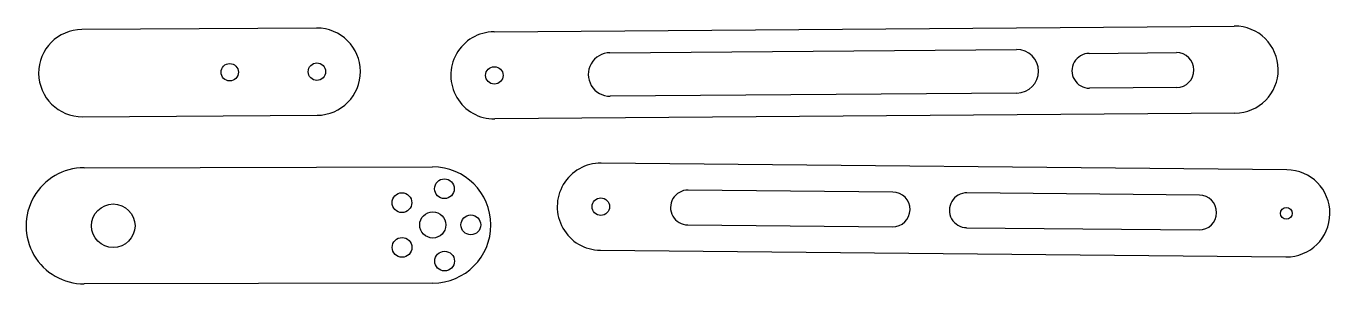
# Model space of a CAD drawing. Header units: inches. Extents: x 0.01 to 9.07, y 0 to 7.98.
# Drawn here: x 0.23 to 9.07, y 6.23 to 7.98 of the extents above; entities outside this region: 2.
import ezdxf

# ---------------------------------------------------------------- set-up
doc = ezdxf.new("R2010")
doc.units = ezdxf.units.IN
doc.header["$MEASUREMENT"] = 0
doc.styles.add('SLDTEXTSTYLE0', font='TXT', dxfattribs={"width": 0.7})

msp = doc.modelspace()

# ---------------------------------------------------------------- linework, layer by layer
at = {"color": 7, "linetype": 'Continuous', "lineweight": 25}
for p, q in [((2.2035, 7.9666), (0.6133, 7.9569)), ((3.4057, 7.9414), (8.422, 7.9804)), ((4.191, 7.7999), (6.9468, 7.8213)), ((7.4392, 7.7956), (8.0297, 7.8002)), ((6.9491, 7.526), (4.1933, 7.5046)), ((8.0315, 7.564), (7.441, 7.5594)), ((0.6169, 7.3663), (2.2071, 7.3761)), ((8.4266, 7.3899), (3.4103, 7.3509)), ((0.6274, 7.0203), (2.9896, 7.0263)), ((8.7776, 7.0065), (4.1322, 7.0517)), ((6.1077, 6.8553), (4.721, 6.8688)), ((8.1854, 6.8351), (6.6106, 6.8504)), ((4.7187, 6.6326), (6.1054, 6.6191)), ((6.6083, 6.6142), (8.1831, 6.5989)), ((4.1264, 6.4612), (8.7719, 6.416)), ((2.9916, 6.2389), (0.6294, 6.2329))]:
    msp.add_line(p, q, dxfattribs=at)
for centre, radius in [((1.6148, 7.6677), 0.0591), ((2.2053, 7.6713), 0.0591), ((3.408, 7.6462), 0.0591), ((3.0697, 6.878), 0.0669), ((2.7816, 6.7836), 0.0669), ((4.1293, 6.7564), 0.0591), ((0.8252, 6.6271), 0.1476), ((2.9906, 6.6326), 0.0886), ((8.7747, 6.7113), 0.0394), ((3.2485, 6.6332), 0.0669), ((2.7823, 6.4805), 0.0669), ((3.0709, 6.3875), 0.0669)]:
    msp.add_circle(centre, radius, dxfattribs=at)
for centre, radius, start, end in [((0.6151, 7.6616), 0.2953, 90.34988, 270.34988), ((2.2053, 7.6713), 0.2953, 270.34988, 90.34988), ((8.4243, 7.6851), 0.2953, 270.44484, 90.44484), ((3.408, 7.6462), 0.2953, 90.44484, 270.44484), ((4.1921, 7.6523), 0.1476, 90.44484, 270.44484), ((6.948, 7.6737), 0.1476, 270.44484, 90.44484), ((7.4401, 7.6775), 0.1181, 90.44484, 270.44484), ((8.0306, 7.6821), 0.1181, 270.44484, 90.44484), ((0.6284, 6.6266), 0.3937, 90.14368, 270.14368), ((2.9906, 6.6326), 0.3937, 270.14368, 90.14368), ((4.1293, 6.7564), 0.2953, 89.4427, 269.4427), ((8.7747, 6.7113), 0.2953, 269.4427, 89.4427), ((4.7198, 6.7507), 0.1181, 89.4427, 269.4427), ((6.1066, 6.7372), 0.1181, 269.4427, 89.4427), ((6.6095, 6.7323), 0.1181, 89.4427, 269.4427), ((8.1842, 6.717), 0.1181, 269.4427, 89.4427)]:
    msp.add_arc(centre, radius, start, end, dxfattribs=at)

# ---------------------------------------------------------------- texts
at = {"color": 7, "linetype": 'Continuous', "char_height": 0.14705, "attachment_point": 1, "style": 'SLDTEXTSTYLE0'}
for s, insert in [('SOLIDWORKS Educational Product.', (0, 0.4101)), ('For Instructional Use Only.', (0, 0.1896))]:
    msp.add_mtext(s, dxfattribs=dict(at, insert=insert))

doc.saveas('drawing.dxf')
